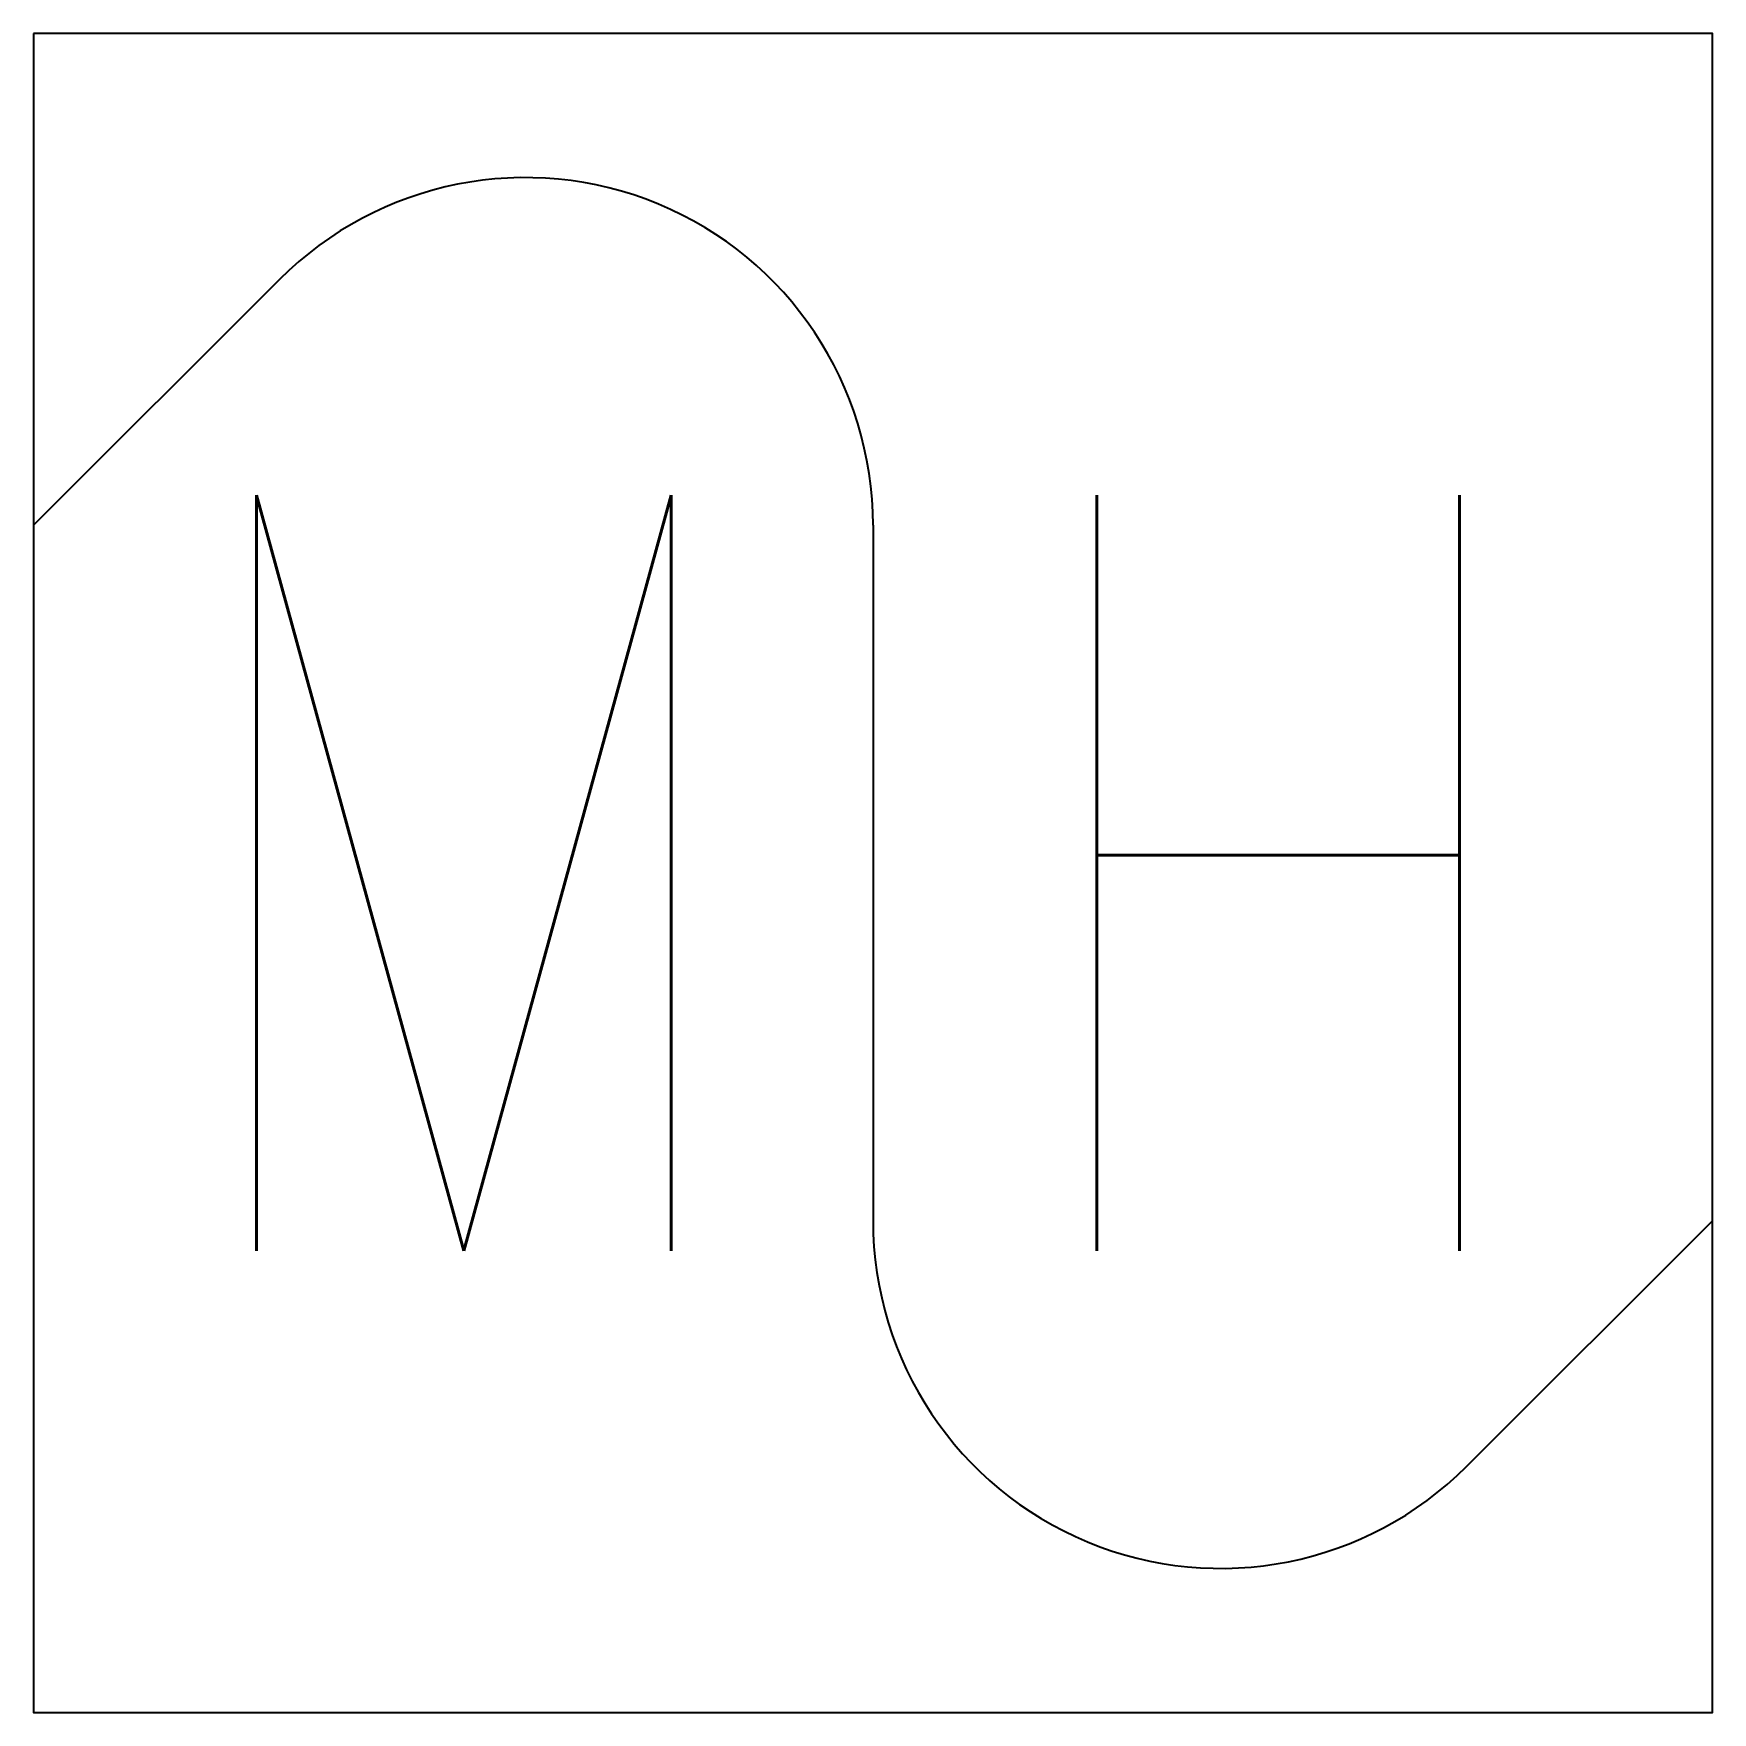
# Model space of a CAD drawing. Header units: feet. Extents: x -0.5 to 0.5, y -0.5 to 0.5.
import ezdxf
from ezdxf.enums import TextEntityAlignment as Align

# ---------------------------------------------------------------- set-up
doc = ezdxf.new("R2010")
doc.units = ezdxf.units.FT
doc.header["$MEASUREMENT"] = 0
doc.styles.add('SYM', font='SIMPLEX.SHX', dxfattribs={"width": 0.8})

msp = doc.modelspace()

# ---------------------------------------------------------------- linework, layer by layer
for p, q in [((-0.3536, 0.3536, 1.0001), (-0.5, 0.2071, 1.0001)), ((0, 0.2071, 1.0001), (0, -0.2071, 1.0001)), ((0.3536, -0.3536, 1.0001), (0.5, -0.2071, 1.0001))]:
    msp.add_line(p, q)
for centre, start, end in [((-0.2071, 0.2071, 1.0001), 0, 135), ((0.2071, -0.2071, 1.0001), 180, 315)]:
    msp.add_arc(centre, 0.2071, start, end)
msp.add_3dface([(-0.5, 0.5, 1), (-0.5, -0.5, 1), (0.5, -0.5, 1), (0.5, 0.5, 1)])
at = {"layer": 'Defpoints'}
msp.add_point((0, 0), dxfattribs=at)

# ---------------------------------------------------------------- texts
at = {"style": 'SYM', "width": 0.8}
for s, p in [('M', (-0.2437, 0, 1)), ('H', (0.2413, 0, 1))]:
    msp.add_text(s, height=0.45, dxfattribs=at).set_placement(p, align=Align.MIDDLE)

doc.saveas('drawing.dxf')
